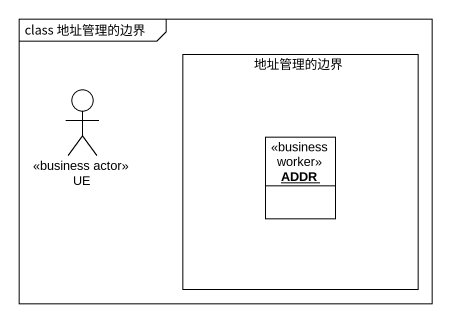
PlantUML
@startuml
mainframe class 地址管理的边界
allowmixing
hide circle
hide empty members
rectangle 地址管理的边界 {
  object ADDR <<business worker>>
}
actor UE <<business actor>>
@enduml
